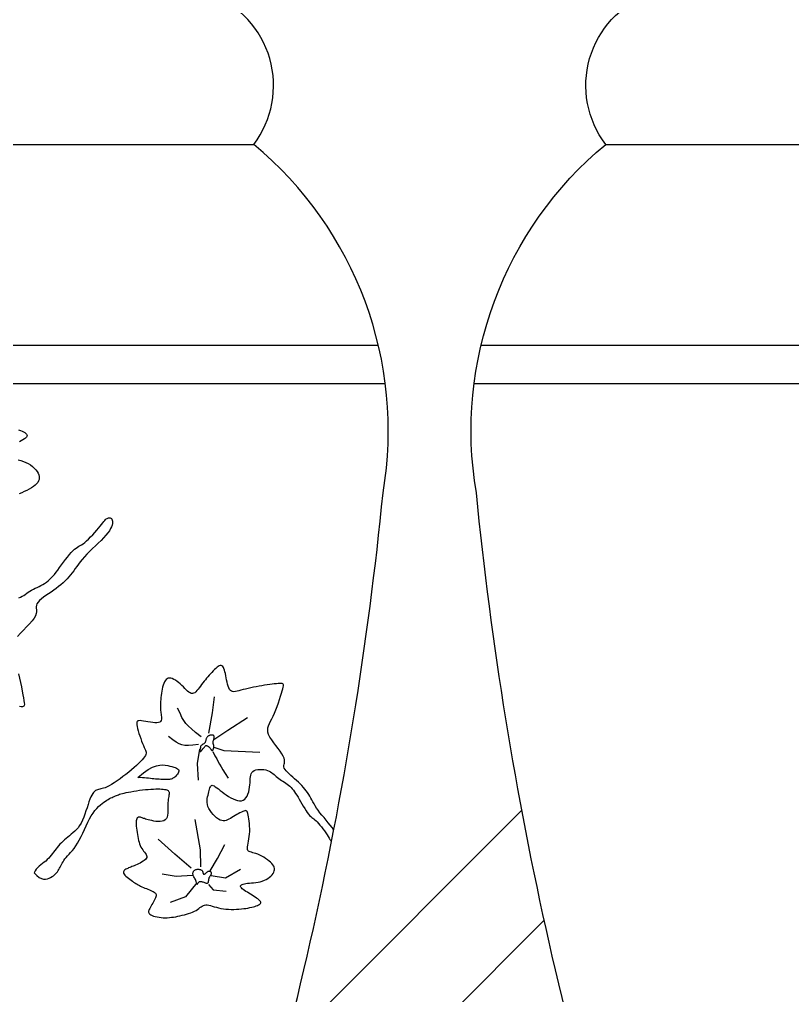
# Model space of a CAD drawing. Extents: x 334 to 2803, y 1760 to 5162.
# Drawn here: x 1275 to 1374.2, y 2447 to 2572.2 of the extents above; entities that cross this region are included whole.
import ezdxf

# ---------------------------------------------------------------- set-up
doc = ezdxf.new("R2010")
doc.units = 0
doc.header["$LTSCALE"] = 10
doc.header["$MEASUREMENT"] = 0
for name, color, linetype in [('3', 3, 'CONTINUOUS'), ('4', 4, 'CONTINUOUS'), ('BH', 3, 'CONTINUOUS')]:
    doc.layers.add(name, color=color, linetype=linetype)

# ---------------------------------------------------------------- blocks, each defined once
blk = doc.blocks.new('FH12E026')
at = {"layer": '3'}
for p, q in [((30.093, 151.967), (77.845, 151.967)), ((106.081, 151.967), (153.833, 151.967)), ((20.097, 135.87), (87.841, 135.87)), ((96.085, 135.87), (146.733, 135.87)), ((19.536, 132.781), (88.402, 132.781)), ((95.524, 132.781), (151.411, 132.781))]:
    blk.add_line(p, q, dxfattribs=at)
for points in [[(58.976, 129.083), (59.121, 129.023), (59.251, 128.964), (59.365, 128.905), (59.464, 128.847), (59.544, 128.789), (59.603, 128.731), (59.641, 128.671), (59.654, 128.61), (59.642, 128.546), (59.602, 128.48), (59.533, 128.41), (59.439, 128.338), (59.323, 128.263), (59.188, 128.186), (59.04, 128.109)], [(58.943, 126.671), (59.156, 126.612), (59.365, 126.542), (59.565, 126.459), (59.754, 126.361), (59.929, 126.25), (60.088, 126.128), (60.23, 125.998), (60.353, 125.863), (60.456, 125.726), (60.537, 125.589), (60.595, 125.455), (60.628, 125.326), (60.636, 125.202), (60.619, 125.083), (60.578, 124.967), (60.513, 124.853), (60.423, 124.742), (60.309, 124.632), (60.171, 124.523), (60.01, 124.415), (59.83, 124.309), (59.636, 124.206), (59.434, 124.111), (59.227, 124.023), (59.021, 123.947)], [(58.99, 115.59), (59.136, 115.647), (59.27, 115.715), (59.394, 115.791), (59.514, 115.873), (59.632, 115.958), (59.753, 116.043), (59.88, 116.127), (60.017, 116.206), (60.161, 116.283), (60.311, 116.358), (60.465, 116.432), (60.619, 116.508), (60.773, 116.586), (60.923, 116.668), (61.067, 116.756), (61.204, 116.85), (61.336, 116.953), (61.463, 117.065), (61.59, 117.188), (61.716, 117.324), (61.846, 117.474), (61.98, 117.639), (62.121, 117.821), (62.27, 118.019), (62.426, 118.23), (62.586, 118.445), (62.746, 118.66), (62.905, 118.867), (63.059, 119.061), (63.207, 119.234), (63.344, 119.381), (63.47, 119.498), (63.587, 119.589), (63.698, 119.663), (63.807, 119.726), (63.918, 119.788), (64.032, 119.854), (64.155, 119.934), (64.289, 120.035), (64.436, 120.161), (64.594, 120.31), (64.758, 120.476), (64.925, 120.652), (65.089, 120.832), (65.246, 121.011), (65.393, 121.183), (65.524, 121.341), (65.638, 121.482), (65.735, 121.603), (65.818, 121.708), (65.891, 121.795), (65.955, 121.867), (66.015, 121.923), (66.072, 121.966), (66.13, 121.995), (66.19, 122.011), (66.252, 122.015), (66.312, 122.005), (66.369, 121.983), (66.42, 121.946), (66.464, 121.896), (66.497, 121.832), (66.517, 121.753), (66.523, 121.659), (66.512, 121.551), (66.483, 121.429), (66.433, 121.293), (66.36, 121.143), (66.262, 120.98), (66.137, 120.804), (65.984, 120.615), (65.802, 120.415), (65.596, 120.204), (65.374, 119.986), (65.141, 119.764), (64.906, 119.54), (64.675, 119.317), (64.455, 119.098), (64.252, 118.885), (64.073, 118.681), (63.915, 118.485), (63.773, 118.296), (63.642, 118.114), (63.519, 117.937), (63.399, 117.766), (63.278, 117.598), (63.15, 117.433), (63.014, 117.271), (62.867, 117.111), (62.711, 116.954), (62.545, 116.798), (62.37, 116.645), (62.186, 116.494), (61.994, 116.346), (61.794, 116.199), (61.587, 116.055), (61.378, 115.914), (61.174, 115.775), (60.981, 115.638), (60.806, 115.505), (60.655, 115.374), (60.534, 115.247), (60.45, 115.123), (60.405, 115.001), (60.391, 114.88), (60.395, 114.755), (60.403, 114.623), (60.402, 114.482), (60.38, 114.326), (60.323, 114.154), (60.219, 113.961), (60.06, 113.746), (59.856, 113.512), (59.622, 113.264), (59.373, 113.008), (59.125, 112.749), (58.893, 112.491)], [(58.968, 109.497), (59.054, 109.146), (59.134, 108.792), (59.206, 108.446), (59.27, 108.118), (59.326, 107.82), (59.372, 107.561), (59.407, 107.349), (59.43, 107.182), (59.438, 107.056), (59.429, 106.965), (59.401, 106.904), (59.351, 106.87), (59.278, 106.856), (59.178, 106.859), (59.051, 106.873)], [(84.269, 96.968), (84.254, 96.991), (84.125, 97.17), (83.979, 97.359), (83.819, 97.556), (83.652, 97.756), (83.483, 97.959), (83.317, 98.16), (83.16, 98.357), (83.016, 98.548), (82.891, 98.729), (82.781, 98.902), (82.684, 99.068), (82.595, 99.227), (82.512, 99.38), (82.431, 99.53), (82.349, 99.677), (82.261, 99.821), (82.166, 99.965), (82.062, 100.108), (81.951, 100.249), (81.831, 100.39), (81.704, 100.53), (81.57, 100.668), (81.429, 100.806), (81.281, 100.943), (81.127, 101.078), (80.971, 101.212), (80.82, 101.343), (80.677, 101.471), (80.548, 101.595), (80.438, 101.714), (80.352, 101.828), (80.296, 101.936), (80.271, 102.038), (80.271, 102.137), (80.285, 102.238), (80.304, 102.343), (80.316, 102.458), (80.313, 102.585), (80.283, 102.729), (80.217, 102.895), (80.109, 103.083), (79.966, 103.291), (79.8, 103.512), (79.623, 103.742), (79.446, 103.974), (79.283, 104.204), (79.143, 104.425), (79.04, 104.632), (78.982, 104.822), (78.966, 104.998), (78.985, 105.167), (79.034, 105.334), (79.107, 105.505), (79.197, 105.687), (79.299, 105.884), (79.407, 106.104), (79.515, 106.348), (79.621, 106.613), (79.723, 106.888), (79.82, 107.167), (79.91, 107.439), (79.992, 107.697), (80.064, 107.933), (80.125, 108.138), (80.174, 108.306), (80.207, 108.438), (80.226, 108.539), (80.227, 108.614), (80.21, 108.665), (80.173, 108.697), (80.115, 108.715), (80.034, 108.722), (79.93, 108.722), (79.804, 108.716), (79.658, 108.704), (79.495, 108.688), (79.317, 108.666), (79.125, 108.64), (78.922, 108.61), (78.71, 108.577), (78.492, 108.541), (78.269, 108.502), (78.045, 108.461), (77.822, 108.418), (77.603, 108.373), (77.391, 108.326), (77.188, 108.279), (76.997, 108.23), (76.82, 108.181), (76.658, 108.135), (76.51, 108.096), (76.376, 108.07), (76.255, 108.058), (76.147, 108.067), (76.052, 108.099), (75.969, 108.16), (75.898, 108.25), (75.838, 108.368), (75.786, 108.507), (75.741, 108.663), (75.702, 108.83), (75.666, 109.004), (75.633, 109.179), (75.601, 109.349), (75.567, 109.511), (75.532, 109.661), (75.493, 109.797), (75.451, 109.917), (75.405, 110.016), (75.353, 110.094), (75.295, 110.147), (75.23, 110.173), (75.157, 110.171), (75.076, 110.142), (74.99, 110.09), (74.898, 110.02), (74.801, 109.933), (74.701, 109.835), (74.597, 109.727), (74.492, 109.615), (74.386, 109.5), (74.279, 109.383), (74.172, 109.265), (74.066, 109.144), (73.961, 109.022), (73.857, 108.897), (73.756, 108.771), (73.658, 108.642), (73.563, 108.512), (73.471, 108.384), (73.38, 108.263), (73.291, 108.153), (73.202, 108.058), (73.113, 107.984), (73.023, 107.935), (72.931, 107.914), (72.836, 107.926), (72.739, 107.967), (72.638, 108.033), (72.533, 108.118), (72.425, 108.219), (72.313, 108.33), (72.196, 108.448), (72.075, 108.566), (71.949, 108.682), (71.82, 108.792), (71.689, 108.893), (71.559, 108.982), (71.432, 109.055), (71.309, 109.111), (71.192, 109.145), (71.083, 109.155), (70.983, 109.139), (70.893, 109.098), (70.812, 109.034), (70.74, 108.948), (70.675, 108.844), (70.618, 108.723), (70.569, 108.587), (70.525, 108.437), (70.488, 108.278), (70.457, 108.11), (70.431, 107.938), (70.41, 107.765), (70.393, 107.593), (70.38, 107.426), (70.371, 107.268), (70.364, 107.121), (70.361, 106.987), (70.36, 106.866), (70.361, 106.754), (70.365, 106.649), (70.371, 106.55), (70.38, 106.452), (70.391, 106.355), (70.404, 106.255), (70.418, 106.152), (70.431, 106.047), (70.436, 105.944), (70.43, 105.847), (70.408, 105.759), (70.365, 105.684), (70.297, 105.625), (70.198, 105.587), (70.068, 105.57), (69.911, 105.572), (69.735, 105.589), (69.548, 105.615), (69.358, 105.647), (69.173, 105.68), (69.001, 105.71), (68.849, 105.731), (68.723, 105.741), (68.624, 105.736), (68.55, 105.714), (68.499, 105.673), (68.469, 105.611), (68.459, 105.526), (68.466, 105.416), (68.49, 105.278), (68.527, 105.113), (68.577, 104.925), (68.635, 104.722), (68.701, 104.512), (68.772, 104.301), (68.844, 104.097), (68.917, 103.906), (68.986, 103.737), (69.051, 103.594), (69.108, 103.475), (69.155, 103.373), (69.189, 103.284), (69.209, 103.202), (69.211, 103.122), (69.193, 103.038), (69.153, 102.947), (69.089, 102.842), (69.001, 102.724), (68.89, 102.595), (68.759, 102.454), (68.607, 102.303), (68.436, 102.143), (68.247, 101.974), (68.041, 101.798), (67.82, 101.616), (67.589, 101.432), (67.352, 101.249), (67.114, 101.072), (66.88, 100.906), (66.654, 100.754), (66.443, 100.62), (66.25, 100.51), (66.079, 100.425), (65.929, 100.362), (65.797, 100.317), (65.681, 100.286), (65.577, 100.263), (65.483, 100.244), (65.396, 100.226), (65.313, 100.202), (65.233, 100.169), (65.154, 100.124), (65.076, 100.063), (65, 99.985), (64.924, 99.887), (64.848, 99.765), (64.773, 99.618), (64.698, 99.441), (64.623, 99.235), (64.546, 99.005), (64.467, 98.758), (64.384, 98.501), (64.296, 98.242), (64.202, 97.988), (64.101, 97.746), (63.991, 97.525), (63.872, 97.328), (63.746, 97.155), (63.613, 97.001), (63.476, 96.864), (63.336, 96.739), (63.196, 96.623), (63.056, 96.511), (62.919, 96.401), (62.786, 96.289), (62.657, 96.175), (62.533, 96.059), (62.413, 95.941), (62.298, 95.821), (62.187, 95.699), (62.08, 95.576), (61.978, 95.451), (61.88, 95.324), (61.785, 95.197), (61.69, 95.071), (61.595, 94.946), (61.496, 94.824), (61.393, 94.705), (61.282, 94.59), (61.164, 94.481), (61.036, 94.377), (60.902, 94.276), (60.766, 94.174), (60.634, 94.067), (60.508, 93.953), (60.395, 93.827), (60.298, 93.685), (60.222, 93.525)], [(74.24, 104.737), (74.545, 106.364), (74.693, 107.653)], [(73.613, 104.453), (73.181, 104.799), (72.849, 105.074), (72.596, 105.305), (72.399, 105.52), (72.237, 105.744), (72.087, 106.005), (71.928, 106.33), (71.737, 106.746)], [(74.631, 104.236), (75.753, 104.979), (77.353, 105.983)], [(73.422, 103.822), (72.964, 103.778), (72.607, 103.754), (72.322, 103.758), (72.083, 103.798), (71.859, 103.88), (71.623, 104.012), (71.346, 104.201), (71, 104.456)], [(73.519, 103.241), (73.623, 103.328), (73.706, 103.405), (73.771, 103.473), (73.821, 103.532), (73.86, 103.583), (73.89, 103.626), (73.915, 103.661), (73.938, 103.689), (73.961, 103.71), (73.986, 103.725), (74.011, 103.735), (74.036, 103.739), (74.062, 103.738), (74.088, 103.733), (74.115, 103.724), (74.141, 103.712), (74.167, 103.697), (74.193, 103.679), (74.218, 103.659), (74.244, 103.636), (74.269, 103.61), (74.294, 103.582), (74.319, 103.552), (74.343, 103.52), (74.367, 103.485), (74.391, 103.451), (74.415, 103.417), (74.437, 103.387), (74.46, 103.361), (74.481, 103.341), (74.502, 103.33), (74.521, 103.328), (74.54, 103.336), (74.557, 103.354), (74.574, 103.38), (74.588, 103.412), (74.601, 103.448), (74.613, 103.487), (74.623, 103.526), (74.63, 103.564), (74.636, 103.599), (74.64, 103.632), (74.642, 103.663), (74.642, 103.692), (74.64, 103.719), (74.637, 103.746), (74.632, 103.772), (74.625, 103.798), (74.617, 103.824), (74.609, 103.851), (74.6, 103.879), (74.593, 103.908), (74.586, 103.939), (74.583, 103.973), (74.582, 104.009), (74.585, 104.049), (74.592, 104.092), (74.603, 104.137), (74.616, 104.184), (74.63, 104.231), (74.644, 104.277), (74.657, 104.322), (74.669, 104.363), (74.676, 104.401), (74.68, 104.434), (74.679, 104.463), (74.675, 104.488), (74.666, 104.508), (74.653, 104.526), (74.637, 104.541), (74.618, 104.553), (74.595, 104.564), (74.569, 104.573), (74.54, 104.58), (74.509, 104.584), (74.475, 104.587), (74.44, 104.587), (74.404, 104.583), (74.366, 104.576), (74.328, 104.566), (74.289, 104.552), (74.251, 104.534), (74.213, 104.512), (74.177, 104.486), (74.143, 104.457), (74.112, 104.423), (74.083, 104.386), (74.059, 104.345), (74.038, 104.3), (74.021, 104.253), (74.007, 104.204), (73.993, 104.155), (73.98, 104.107), (73.966, 104.062), (73.951, 104.02), (73.933, 103.983), (73.912, 103.951), (73.887, 103.924), (73.86, 103.901), (73.83, 103.881), (73.799, 103.863), (73.767, 103.845), (73.734, 103.826), (73.702, 103.806), (73.669, 103.782), (73.638, 103.753), (73.609, 103.713), (73.583, 103.66), (73.56, 103.59), (73.541, 103.499), (73.527, 103.384), (73.519, 103.241)], [(73.499, 103.457), (73.306, 102.292), (73.393, 100.977)], [(74.651, 103.609), (75.448, 103.353), (78.341, 103.199)], [(74.549, 103.262), (74.728, 102.931), (74.87, 102.668), (74.992, 102.449), (75.106, 102.247), (75.228, 102.038), (75.372, 101.797), (75.553, 101.499), (75.786, 101.118)], [(60.222, 93.525), (60.432, 93.313), (60.629, 93.167), (60.812, 93.076), (60.983, 93.034), (61.141, 93.03), (61.288, 93.057), (61.423, 93.105), (61.548, 93.166), (61.661, 93.232), (61.765, 93.302), (61.859, 93.376), (61.945, 93.454), (62.022, 93.535), (62.093, 93.621), (62.157, 93.709), (62.215, 93.801), (62.268, 93.897), (62.318, 93.995), (62.368, 94.097), (62.42, 94.202), (62.477, 94.309), (62.54, 94.419), (62.613, 94.531), (62.698, 94.646), (62.796, 94.763), (62.906, 94.886), (63.026, 95.017), (63.154, 95.16), (63.289, 95.318), (63.427, 95.494), (63.567, 95.692), (63.708, 95.915), (63.846, 96.164), (63.984, 96.434), (64.12, 96.718), (64.256, 97.009), (64.393, 97.3), (64.531, 97.584), (64.67, 97.854), (64.812, 98.103), (64.957, 98.325), (65.103, 98.521), (65.249, 98.694), (65.395, 98.845), (65.538, 98.976), (65.678, 99.091), (65.812, 99.191), (65.94, 99.279), (66.061, 99.356), (66.175, 99.424), (66.282, 99.484), (66.383, 99.537), (66.479, 99.585), (66.571, 99.627), (66.658, 99.666), (66.741, 99.702), (66.822, 99.736), (66.904, 99.769), (66.99, 99.802), (67.083, 99.834), (67.188, 99.867), (67.307, 99.9), (67.444, 99.934), (67.604, 99.969), (67.787, 100.006), (67.99, 100.043), (68.21, 100.08), (68.44, 100.116), (68.677, 100.151), (68.915, 100.182), (69.149, 100.208), (69.376, 100.23), (69.591, 100.247), (69.793, 100.257), (69.98, 100.263), (70.154, 100.264), (70.312, 100.26), (70.455, 100.253), (70.582, 100.242), (70.693, 100.228), (70.787, 100.211), (70.865, 100.19), (70.928, 100.165), (70.977, 100.133), (71.013, 100.095), (71.037, 100.049), (71.051, 99.994), (71.055, 99.929), (71.05, 99.853), (71.039, 99.766), (71.023, 99.668), (71.005, 99.558), (70.986, 99.436), (70.969, 99.303), (70.956, 99.158), (70.948, 99.002), (70.948, 98.834), (70.95, 98.659), (70.95, 98.484), (70.944, 98.312), (70.925, 98.151), (70.89, 98.004), (70.833, 97.878), (70.749, 97.778), (70.635, 97.708), (70.496, 97.665), (70.339, 97.646), (70.17, 97.645), (69.996, 97.66), (69.823, 97.685), (69.658, 97.718), (69.508, 97.752), (69.377, 97.786), (69.265, 97.818), (69.168, 97.849), (69.084, 97.878), (69.01, 97.904), (68.943, 97.928), (68.881, 97.95), (68.82, 97.97), (68.759, 97.986), (68.698, 97.997), (68.638, 98), (68.582, 97.992), (68.532, 97.97), (68.487, 97.933), (68.451, 97.876), (68.424, 97.797), (68.408, 97.696), (68.402, 97.573), (68.404, 97.433), (68.414, 97.28), (68.431, 97.118), (68.452, 96.95), (68.478, 96.78), (68.506, 96.611), (68.536, 96.447), (68.568, 96.289), (68.604, 96.137), (68.644, 95.992), (68.689, 95.853), (68.739, 95.722), (68.797, 95.598), (68.862, 95.482), (68.934, 95.374), (69.009, 95.274), (69.083, 95.179), (69.151, 95.09), (69.207, 95.005), (69.246, 94.923), (69.264, 94.843), (69.255, 94.764), (69.216, 94.686), (69.15, 94.608), (69.063, 94.531), (68.959, 94.457), (68.844, 94.386), (68.722, 94.319), (68.598, 94.257), (68.477, 94.201), (68.363, 94.15), (68.257, 94.106), (68.158, 94.065), (68.064, 94.028), (67.975, 93.993), (67.89, 93.959), (67.808, 93.925), (67.729, 93.891), (67.652, 93.854), (67.579, 93.815), (67.514, 93.772), (67.46, 93.726), (67.419, 93.676), (67.394, 93.62), (67.389, 93.559), (67.406, 93.493), (67.447, 93.419), (67.509, 93.341), (67.589, 93.26), (67.681, 93.177), (67.783, 93.093), (67.891, 93.011), (67.999, 92.932), (68.105, 92.858), (68.205, 92.79), (68.301, 92.727), (68.393, 92.669), (68.485, 92.615), (68.577, 92.563), (68.671, 92.513), (68.771, 92.463), (68.876, 92.414), (68.989, 92.364), (69.108, 92.313), (69.229, 92.263), (69.349, 92.212), (69.467, 92.163), (69.578, 92.115), (69.681, 92.069), (69.772, 92.024), (69.849, 91.982), (69.912, 91.941), (69.96, 91.898), (69.994, 91.853), (70.014, 91.803), (70.02, 91.745), (70.012, 91.68), (69.991, 91.604), (69.957, 91.516), (69.912, 91.418), (69.858, 91.313), (69.798, 91.204), (69.735, 91.093), (69.671, 90.982), (69.608, 90.875), (69.55, 90.774), (69.497, 90.68), (69.454, 90.595), (69.422, 90.516), (69.403, 90.444), (69.399, 90.378), (69.414, 90.316), (69.448, 90.259), (69.504, 90.205), (69.584, 90.154), (69.686, 90.107), (69.805, 90.064), (69.94, 90.025), (70.088, 89.993), (70.244, 89.966), (70.407, 89.946), (70.572, 89.934), (70.738, 89.931), (70.905, 89.934), (71.072, 89.945), (71.24, 89.963), (71.409, 89.986), (71.58, 90.015), (71.752, 90.048), (71.926, 90.086), (72.102, 90.127), (72.279, 90.171), (72.453, 90.22), (72.622, 90.272), (72.785, 90.328), (72.94, 90.388), (73.084, 90.453), (73.214, 90.522), (73.33, 90.595), (73.435, 90.669), (73.53, 90.741), (73.621, 90.809), (73.709, 90.868), (73.8, 90.916), (73.895, 90.95), (73.998, 90.966), (74.112, 90.962), (74.237, 90.942), (74.374, 90.908), (74.521, 90.865), (74.679, 90.817), (74.847, 90.767), (75.025, 90.72), (75.212, 90.678), (75.409, 90.646), (75.613, 90.624), (75.822, 90.609), (76.033, 90.603), (76.244, 90.603), (76.452, 90.61), (76.656, 90.622), (76.852, 90.639), (77.038, 90.66), (77.215, 90.684), (77.381, 90.711), (77.537, 90.741), (77.681, 90.773), (77.815, 90.807), (77.937, 90.842), (78.047, 90.878), (78.146, 90.914), (78.23, 90.952), (78.3, 90.991), (78.354, 91.033), (78.389, 91.078), (78.406, 91.126), (78.402, 91.178), (78.376, 91.236), (78.327, 91.298), (78.257, 91.365), (78.17, 91.437), (78.069, 91.511), (77.957, 91.587), (77.836, 91.665), (77.71, 91.743), (77.581, 91.821), (77.454, 91.899), (77.33, 91.974), (77.212, 92.048), (77.103, 92.12), (77.006, 92.189), (76.924, 92.254), (76.858, 92.316), (76.813, 92.374), (76.79, 92.428), (76.789, 92.477), (76.809, 92.522), (76.85, 92.562), (76.912, 92.597), (76.994, 92.628), (77.094, 92.654), (77.214, 92.675), (77.351, 92.691), (77.502, 92.705), (77.665, 92.719), (77.836, 92.736), (78.011, 92.756), (78.188, 92.784), (78.363, 92.821), (78.533, 92.87), (78.695, 92.931), (78.846, 93.005), (78.986, 93.089), (79.112, 93.18), (79.224, 93.278), (79.32, 93.379), (79.398, 93.482), (79.457, 93.585), (79.495, 93.686), (79.513, 93.785), (79.511, 93.883), (79.489, 93.98), (79.446, 94.078), (79.384, 94.176), (79.302, 94.275), (79.201, 94.376), (79.081, 94.478), (78.946, 94.581), (78.799, 94.681), (78.644, 94.777), (78.486, 94.867), (78.327, 94.947), (78.171, 95.017), (78.024, 95.074), (77.887, 95.117), (77.762, 95.15), (77.651, 95.177), (77.554, 95.204), (77.474, 95.234), (77.41, 95.274), (77.365, 95.328), (77.338, 95.4), (77.331, 95.495), (77.341, 95.612), (77.362, 95.748), (77.392, 95.901), (77.426, 96.07), (77.459, 96.252), (77.489, 96.445), (77.511, 96.647), (77.521, 96.855), (77.521, 97.067), (77.512, 97.277), (77.496, 97.482), (77.475, 97.677), (77.451, 97.858), (77.424, 98.022), (77.397, 98.163), (77.372, 98.28), (77.346, 98.371), (77.317, 98.44), (77.282, 98.487), (77.241, 98.514), (77.189, 98.522), (77.126, 98.514), (77.049, 98.49), (76.956, 98.453), (76.849, 98.403), (76.732, 98.344), (76.607, 98.277), (76.478, 98.205), (76.346, 98.13), (76.215, 98.053), (76.089, 97.977), (75.968, 97.904), (75.852, 97.838), (75.739, 97.781), (75.627, 97.738), (75.513, 97.712), (75.396, 97.706), (75.274, 97.724), (75.144, 97.769), (75.006, 97.843), (74.863, 97.944), (74.72, 98.067), (74.582, 98.208), (74.453, 98.362), (74.338, 98.525), (74.242, 98.692), (74.17, 98.86), (74.125, 99.024), (74.103, 99.184), (74.102, 99.338), (74.116, 99.488), (74.141, 99.632), (74.174, 99.77), (74.21, 99.903), (74.245, 100.028), (74.275, 100.147), (74.303, 100.256), (74.331, 100.352), (74.362, 100.433), (74.398, 100.495), (74.444, 100.537), (74.5, 100.554), (74.571, 100.545), (74.658, 100.507), (74.762, 100.443), (74.879, 100.359), (75.01, 100.258), (75.153, 100.146), (75.307, 100.025), (75.47, 99.901), (75.642, 99.779), (75.821, 99.662), (76.003, 99.555), (76.186, 99.463), (76.367, 99.388), (76.542, 99.336), (76.708, 99.311), (76.861, 99.316), (77, 99.356), (77.12, 99.434), (77.222, 99.546), (77.309, 99.684), (77.38, 99.844), (77.437, 100.02), (77.481, 100.205), (77.514, 100.394), (77.536, 100.581), (77.549, 100.76), (77.558, 100.93), (77.567, 101.088), (77.581, 101.235), (77.605, 101.367), (77.643, 101.485), (77.699, 101.587), (77.78, 101.671), (77.887, 101.736), (78.017, 101.783), (78.164, 101.813), (78.321, 101.827), (78.484, 101.827), (78.647, 101.812), (78.803, 101.784), (78.947, 101.745), (79.074, 101.694), (79.187, 101.634), (79.289, 101.567), (79.382, 101.494), (79.471, 101.417), (79.559, 101.338), (79.648, 101.258), (79.743, 101.178), (79.846, 101.101), (79.956, 101.026), (80.07, 100.952), (80.187, 100.878), (80.304, 100.802), (80.421, 100.725), (80.534, 100.645), (80.643, 100.561), (80.745, 100.472), (80.841, 100.377), (80.934, 100.275), (81.024, 100.163), (81.114, 100.042), (81.205, 99.909), (81.298, 99.764), (81.395, 99.604), (81.497, 99.43), (81.603, 99.246), (81.712, 99.057), (81.822, 98.869), (81.931, 98.687), (82.037, 98.516), (82.14, 98.363), (82.237, 98.232), (82.328, 98.126), (82.414, 98.042), (82.497, 97.972), (82.579, 97.91), (82.662, 97.851), (82.749, 97.786), (82.84, 97.71), (82.939, 97.617), (83.047, 97.501), (83.16, 97.366), (83.277, 97.217), (83.395, 97.06), (83.511, 96.899), (83.621, 96.74), (83.724, 96.588), (83.815, 96.448), (83.894, 96.324), (83.961, 96.217), (84.018, 96.125), (84.069, 96.048), (84.085, 96.026)], [(68.544, 101.177), (68.989, 101.555), (69.382, 101.83), (69.727, 102.016), (70.031, 102.128), (70.299, 102.181), (70.536, 102.19), (70.748, 102.169), (70.941, 102.133), (71.119, 102.095), (71.281, 102.056), (71.426, 102.016), (71.551, 101.972), (71.656, 101.925), (71.738, 101.873), (71.796, 101.815), (71.828, 101.75), (71.833, 101.677), (71.814, 101.599), (71.776, 101.519), (71.722, 101.438), (71.656, 101.359), (71.584, 101.285), (71.508, 101.219), (71.434, 101.162), (71.363, 101.117), (71.296, 101.083), (71.23, 101.058), (71.162, 101.041), (71.092, 101.03), (71.017, 101.025), (70.935, 101.022), (70.843, 101.022), (70.742, 101.022), (70.63, 101.023), (70.51, 101.025), (70.383, 101.028), (70.251, 101.033), (70.114, 101.041), (69.974, 101.051), (69.833, 101.063), (69.692, 101.079), (69.548, 101.097), (69.401, 101.115), (69.248, 101.134), (69.088, 101.15), (68.918, 101.163), (68.738, 101.173), (68.544, 101.177)], [(73.604, 94.008), (73.583, 95.376), (73.147, 97.8)], [(72.821, 93.92), (71.522, 95.019), (70.176, 96.241)], [(74.339, 93.687), (74.929, 94.687), (75.533, 95.805)], [(72.926, 93.318), (71.613, 93.228), (70.506, 93.414)], [(73.275, 92.594), (73.262, 92.723), (73.237, 92.833), (73.204, 92.927), (73.165, 93.008), (73.124, 93.079), (73.083, 93.142), (73.044, 93.201), (73.012, 93.259), (72.989, 93.318), (72.973, 93.379), (72.966, 93.438), (72.967, 93.496), (72.975, 93.552), (72.99, 93.604), (73.011, 93.651), (73.038, 93.693), (73.071, 93.728), (73.109, 93.756), (73.151, 93.778), (73.196, 93.795), (73.243, 93.807), (73.292, 93.815), (73.342, 93.819), (73.391, 93.819), (73.44, 93.817), (73.487, 93.812), (73.531, 93.804), (73.573, 93.792), (73.612, 93.777), (73.647, 93.758), (73.677, 93.736), (73.703, 93.709), (73.723, 93.678), (73.738, 93.644), (73.75, 93.608), (73.759, 93.573), (73.767, 93.538), (73.775, 93.506), (73.784, 93.478), (73.794, 93.455), (73.808, 93.439), (73.824, 93.429), (73.842, 93.425), (73.863, 93.426), (73.886, 93.434), (73.91, 93.446), (73.937, 93.463), (73.965, 93.484), (73.994, 93.51), (74.025, 93.538), (74.056, 93.567), (74.089, 93.596), (74.122, 93.623), (74.156, 93.646), (74.192, 93.663), (74.227, 93.675), (74.263, 93.678), (74.299, 93.673), (74.332, 93.663), (74.364, 93.646), (74.391, 93.624), (74.413, 93.598), (74.43, 93.569), (74.439, 93.537), (74.44, 93.503), (74.435, 93.468), (74.424, 93.432), (74.408, 93.395), (74.389, 93.358), (74.368, 93.321), (74.346, 93.285), (74.324, 93.251), (74.304, 93.217), (74.285, 93.184), (74.268, 93.152), (74.252, 93.119), (74.239, 93.086), (74.228, 93.052), (74.219, 93.016), (74.212, 92.978), (74.207, 92.937), (74.203, 92.895), (74.2, 92.854), (74.195, 92.813), (74.189, 92.776), (74.179, 92.744), (74.166, 92.717), (74.146, 92.699), (74.121, 92.688), (74.09, 92.686), (74.053, 92.69), (74.01, 92.7), (73.963, 92.714), (73.912, 92.732), (73.856, 92.753), (73.797, 92.774), (73.735, 92.796), (73.67, 92.813), (73.604, 92.822), (73.537, 92.819), (73.47, 92.799), (73.403, 92.757), (73.338, 92.69), (73.275, 92.594)], [(74.416, 93.322), (75.582, 93.129), (76.791, 93.821)], [(73.269, 92.726), (72.377, 91.597), (71.137, 91.146)], [(74.215, 92.603), (74.582, 92.175), (75.637, 92.054)]]:
    blk.add_lwpolyline(points, dxfattribs=at)
at = {"layer": '4'}
for points in [[(84.417, 14.61, 0.636359), (79.971, 28.206, -0.296073), (69.235, 40.618, 0.538174), (72.161, 52.899, 0.061586), (88.222, 124.02, 0.267895), (77.845, 151.967, 0.501079), (74.386, 164, -0.299165), (80.517, 177.96, 0.245063), (90.573, 189.854)], [(99.509, 14.61, -0.636359), (103.954, 28.206, 0.296073), (114.691, 40.618, -0.538174), (111.765, 52.899, -0.061586), (95.704, 124.02, -0.267895), (106.081, 151.967, -0.501079), (109.54, 164, 0.299165), (103.409, 177.96, -0.245063), (93.353, 189.854)]]:
    blk.add_lwpolyline(points, format="xyb", dxfattribs=at)

msp = doc.modelspace()

# ---------------------------------------------------------------- hatches: boundary and pattern name
at = {"layer": 'BH'}
h = msp.add_hatch(dxfattribs=at)
h.set_pattern_fill('AR-RROOF', color=256, scale=400, angle=45, style=0)
h.set_pattern_definition([(45, (-27938.4, 3739.9), (339.411, 905.0967), [6000, -800, 2000, -400]), (45, (-27703.6, 4257.5), (-659.0235, 93.338), [1200, -132, 2400, -300]), (45, (-28037.38, 4121.74), (1281.2775, 1660.2867), [3200, -560, 1600, -400])])
h.paths.add_polyline_path([(1818.45, 4336.44), (958.45, 4336.44), (958.45, 3936.44), (1306.04, 3936.44, -0.396295), (1306.43, 3939.14, 0.008598), (1309.14, 3939.36, -83142.526103), (1309.14, 3939.36, -5233.948061), (1309.16, 3939.38, -1648.077827), (1309.21, 3939.43, -0.00081), (1309.14, 3939.36, -0.008598), (1306.43, 3939.14, 0.396295), (1306.04, 3936.44), (1311.04, 3936.44, 0.138245), (1312.09, 3937.53, 0.350197), (1325.51, 3977.76, 0.355636), (1322.87, 3980.99, -1.485606), (1330.21, 3993.24, 0.811578), (1335.85, 3996.15, 0.600242), (1307.47, 4002.15, -0.602335), (1304.54, 3996.99, -0.157328), (1310.62, 4005.04, -0.325168), (1302.44, 4059.91), (1301.63, 4059.91, -0.417995), (1295.49, 4066.13), (1292.12, 4100.59, 0.431327), (1284.56, 4105.35, 0.063254), (1283.02, 4105.55), (1286.09, 4105.55, -0.414214), (1292.24, 4099.4), (1295.62, 4064.78, 0.393833), (1302.47, 4059.96, 0.000346), (1302.44, 4059.91), (1313.92, 4059.91, 0.497332), (1306.1, 4065.82, -0.00256), (1306.39, 4066.21, -0.349128), (1301.63, 4072.19), (1298.27, 4106.73, 0.358436), (1292.24, 4111.69), (1276.88, 4111.69, 0.414214), (1270.73, 4105.55), (1270.73, 4092.03, 1.073173), (1285.98, 4097.92, 0.732341), (1283.47, 4097.24, -0.027583), (1283.5, 4096.92, -0.970657), (1286.15, 4097.53, -1.045495), (1270.73, 4092.03), (1270.73, 4105.55, -0.414214), (1276.88, 4111.69), (1292.24, 4111.69, -0.414214), (1298.38, 4105.55), (1301.74, 4071.01, 0.295549), (1306.39, 4066.21, -0.064156), (1314.75, 4074.89, 0.334873), (1314.75, 4084.1, -0.576683), (1314.75, 4085.95, 0.332931), (1314.75, 4087.17, -0.66273), (1314.75, 4094.85), (1314.75, 4095.47, -1), (1316.59, 4097.93), (1330.11, 4097.93, -0.40165), (1357.05, 4121.26, -0.351974), (1383.87, 4144.01, -0.414214), (1374.08, 4153.8, -1), (1393.66, 4153.8, -0.414214), (1383.87, 4144.01, -0.354615), (1410.74, 4121, -0.00165), (1410.94, 4120.97, -0.371935), (1437.63, 4097.93), (1449.3, 4097.93, -1), (1451.15, 4095.47), (1451.15, 4094.85, -0.66273), (1451.15, 4087.17, 0.332931), (1451.15, 4085.95, -0.576683), (1451.15, 4084.1, 0.334873), (1451.15, 4074.89, -0.064156), (1459.51, 4066.21, 0.295549), (1464.15, 4071.01), (1467.52, 4105.55, -0.414214), (1473.66, 4111.69), (1489.02, 4111.69, -0.414214), (1495.17, 4105.55), (1495.17, 4092.03, -1.045495), (1479.75, 4097.53, -0.970657), (1482.4, 4096.92, 0.658673), (1487.32, 4094.68, 0.198093), (1489.02, 4098.59), (1489.02, 4099.4, 0.490314), (1481.34, 4105.35, 0.431327), (1473.78, 4100.59), (1470.41, 4066.13, -0.417995), (1464.27, 4059.91), (1463.46, 4059.91, -0.325168), (1455.28, 4005.04, -0.189221), (1461.91, 3995.03, -0.322178), (1452.02, 3978.84, 0.329525), (1456.76, 3939.36, 0.008598), (1459.47, 3939.14, -0.396295), (1459.86, 3936.44), (1818.45, 3936.44)])
h.paths.add_polyline_path([(1818.45, 3926.44), (958.45, 3926.44), (958.45, 3536.44), (1818.45, 3536.44)])
h.paths.add_polyline_path([(1818.45, 3526.44), (958.45, 3526.44), (958.45, 3136.44), (1373.04, 3136.44, -0.377237), (1370.57, 3139.24, 0.00103), (1369.94, 3147.69, -0.372223), (1366.14, 3151.88, -0.010663), (1365.2, 3159.89), (1342.9, 3159.89, -0.206808), (1340.08, 3152.69, -0.323501), (1330.55, 3152.05, -0.316995), (1326.44, 3159.77, 0.144432), (1325.85, 3156.26, -0.138302), (1326.07, 3142.41, -0.347588), (1318.36, 3136.58, -0.447426), (1315.56, 3139.74, -1.191636), (1318.57, 3139.59, 0.26965), (1320.86, 3140.21, 0.234138), (1322, 3146.55, -0.082036), (1319.79, 3157.66, -0.494844), (1330.98, 3168.13), (1330.98, 3178.42, -0.986242), (1331.4, 3183.37), (1332.55, 3183.37, -0.013808), (1324.84, 3201.13, -0.557373), (1323.54, 3204.43, -0.033255), (1309.55, 3248.87, -0.042109), (1299.75, 3298.93, -0.100504), (1298.04, 3314.29, -0.088077), (1298.24, 3318.6, -0.034208), (1299.24, 3360.06, -0.221626), (1313.54, 3384.77, -0.470715), (1324.8, 3395.14, -0.573317), (1324.8, 3399.26, -0.190328), (1328.65, 3401.94, 0.303588), (1339.09, 3419.27, 0.125017), (1337.59, 3423.5), (1335.41, 3423.5, -1.068539), (1335.41, 3427.62), (1339.93, 3427.62, 0.255506), (1346.81, 3435.85, -1.023846), (1347.97, 3439.12, 0.367672), (1360.25, 3448.4, -0.05939), (1360.48, 3449.8, -0.401925), (1347.97, 3439.12, 1.023846), (1346.81, 3435.85), (1400, 3435.85, 1.023846), (1398.83, 3439.12, -0.401925), (1386.33, 3449.8, 0.36949), (1379.83, 3454.1, 1.950615), (1379.13, 3455.62, 1.076762), (1379.75, 3457.47, -0.255763), (1378.38, 3458.64, -0.110749), (1368.42, 3458.64), (1368.8, 3458.64, -0.108497), (1371.48, 3462.78, -0.035658), (1371.76, 3463.04, 0.116902), (1368.8, 3458.64), (1378.38, 3458.64, 0.248577), (1379.7, 3457.48, -0.49639), (1380.38, 3456.08, -0.702054), (1380.38, 3454.14, -0.41138), (1386.55, 3448.4, 0.367672), (1398.83, 3439.12, -0.9062), (1400.38, 3436.03, -0.021209), (1400.17, 3435.11, 0.237353), (1406.87, 3427.62), (1411.39, 3427.62, -1.068539), (1411.39, 3423.5), (1409.21, 3423.5, 0.125017), (1407.71, 3419.27, 0.303588), (1418.15, 3401.94, -0.190328), (1422, 3399.26, -0.573317), (1422, 3395.14, -0.470715), (1433.26, 3384.77, -0.221626), (1447.56, 3360.06, -0.092801), (1437.25, 3248.87, -0.033255), (1423.26, 3204.43, -0.557373), (1421.96, 3201.13, -0.013808), (1414.25, 3183.37), (1415.4, 3183.37, -0.986242), (1415.82, 3178.42), (1415.82, 3168.13, -0.494844), (1427.02, 3157.66, -0.082036), (1424.8, 3146.55, 0.234138), (1425.94, 3140.21, 0.26965), (1428.24, 3139.59, -1.191636), (1431.24, 3139.74, -0.447426), (1428.44, 3136.58, -0.347588), (1420.73, 3142.41, -0.138302), (1420.95, 3156.26, 0.144432), (1420.37, 3159.77, -0.316995), (1416.25, 3152.05, -0.323501), (1406.72, 3152.69, -0.206808), (1403.91, 3159.89), (1381.6, 3159.89, -0.010663), (1380.66, 3151.88, -0.372223), (1376.86, 3147.69, 0.00103), (1376.23, 3139.24, -0.377237), (1373.76, 3136.44), (1818.45, 3136.44)])
h.paths.add_polyline_path([(1818.45, 3126.44), (958.45, 3126.44), (958.45, 2736.44), (1818.45, 2736.44)])
h.paths.add_polyline_path([(1818.45, 2726.44), (958.45, 2726.44), (958.45, 2336.44), (1218.15, 2336.44, -0.636359), (1225.26, 2358.19, 0.296073), (1242.44, 2378.05, -0.538174), (1237.76, 2397.7, -0.061586), (1212.06, 2511.49, -0.267895), (1228.67, 2556.21, -0.501079), (1234.2, 2575.46, 0.299165), (1224.39, 2597.8, -0.246891), (1208.26, 2617.01), (1325.47, 2617.01, -0.246891), (1309.34, 2597.8, 0.299165), (1299.54, 2575.46, -0.501079), (1305.07, 2556.21, -0.267895), (1321.67, 2511.49, -0.061586), (1295.97, 2397.7, -0.538174), (1291.29, 2378.05, 0.296073), (1308.47, 2358.19, -0.636359), (1315.58, 2336.44), (1339.73, 2336.44, -0.636359), (1346.84, 2358.19, 0.296073), (1364.02, 2378.05, -0.538174), (1359.34, 2397.7, -0.061586), (1333.64, 2511.49, -0.267895), (1350.25, 2556.21, -0.501079), (1355.78, 2575.46, 0.299165), (1345.97, 2597.8, -0.246891), (1329.84, 2617.01), (1447.05, 2617.01, -0.246891), (1430.93, 2597.8, 0.299165), (1421.12, 2575.46, -0.501079), (1426.65, 2556.21, -0.047162), (1433, 2549.85), (1433.58, 2549.85, -0.1631), (1451.17, 2578.18, -0.501079), (1457.26, 2599.36, 0.299165), (1446.47, 2623.93, -0.245063), (1428.77, 2644.86), (1557.62, 2644.86, -0.245063), (1539.92, 2623.93, 0.299165), (1529.13, 2599.36, -0.501079), (1535.22, 2578.18, -0.267895), (1553.48, 2529, -0.061586), (1525.21, 2403.82, -0.538174), (1520.06, 2382.21, 0.296073), (1538.96, 2360.37, -0.636359), (1546.78, 2336.44), (1818.45, 2336.44)])

# ---------------------------------------------------------------- block references
at = {"layer": '4', "xscale": 1.6, "yscale": 1.6, "zscale": 1.6}
msp.add_blockref('FH12E026', (1180.52, 2313.06), dxfattribs=at)

doc.saveas('drawing.dxf')
